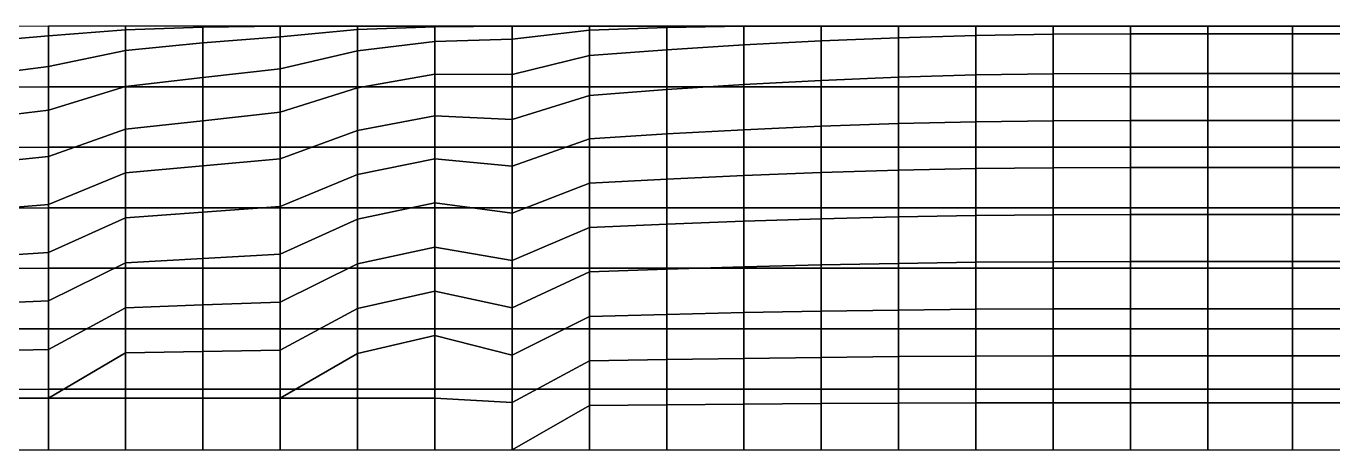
# Model space of a CAD drawing. Header units: millimetres. Extents: x -60 to 60, y 0 to 12.
# Drawn here: x -34.85 to 0.66, y 0 to 11.5 of the extents above; entities that cross this region are included whole.
import ezdxf

# ---------------------------------------------------------------- set-up
doc = ezdxf.new("R2010")
doc.units = ezdxf.units.MM
doc.layers.add('panels', color=7, linetype='Continuous')

msp = doc.modelspace()

# ---------------------------------------------------------------- linework, layer by layer
at = {"color": 2}
for points in [[(-36.345, 1.4, -4.049), (-36.345, 1.4, -5.7), (-34.245, 1.4, -5.7), (-34.245, 1.4, -4.396)], [(-36.345, 1.4, -5.7), (-36.345, 0, -5.7), (-34.245, 0, -5.7), (-34.245, 1.4, -5.7)], [(-34.245, 1.4, -5.7), (-34.245, 0, -5.7), (-32.145, 0, -5.7), (-32.145, 1.4, -5.7)], [(-34.245, 1.4, -4.396), (-34.245, 1.4, -5.7), (-32.145, 1.4, -5.7), (-32.145, 1.4, -4.709)], [(-32.145, 1.4, -5.7), (-32.145, 0, -5.7), (-30.045, 0, -5.7), (-30.045, 1.4, -5.7)], [(-32.145, 1.4, -5.7), (-30.045, 1.4, -5.7), (-30.045, 1.4, -4.989), (-32.145, 1.4, -4.709)], [(-30.045, 1.4, -5.7), (-30.045, 0, -5.7), (-27.945, 0, -5.7), (-27.945, 1.4, -5.7)], [(-30.045, 1.4, -5.7), (-27.945, 1.4, -5.7), (-27.945, 1.4, -5.222), (-30.045, 1.4, -4.989)], [(-27.945, 1.4, -5.7), (-27.945, 0, -5.7), (-25.845, 0, -5.7), (-25.845, 1.4, -5.7)], [(-27.945, 1.4, -5.222), (-27.945, 1.4, -5.7), (-26.895, 1.4, -5.7), (-26.895, 1.4, -5.315)], [(-26.895, 1.4, -5.315), (-26.895, 1.4, -5.7), (-25.845, 1.4, -5.7), (-25.845, 1.4, -5.408)], [(-25.845, 1.4, -5.7), (-25.845, 0, -5.7), (-23.745, 0, -5.7), (-23.745, 1.4, -5.7)], [(-25.845, 1.4, -5.408), (-25.845, 1.4, -5.7), (-24.795, 1.4, -5.7), (-24.795, 1.4, -5.478)], [(-24.795, 1.4, -5.478), (-24.795, 1.4, -5.7), (-23.745, 1.4, -5.7), (-23.745, 1.4, -5.548)], [(-23.745, 1.4, -5.548), (-23.745, 1.4, -5.7), (-23.745, 0.7, -5.7), (-23.745, 0.7, -5.624)], [(-23.745, 0.7, -5.624), (-23.745, 0.7, -5.7), (-23.745, 0, -5.7)]]:
    msp.add_3dface(points, dxfattribs=at)
at = {"layer": 'panels'}
for points in [[(-36.345, 11.058, -1.203), (-34.245, 11.235, -1.293), (-34.245, 11.5), (-36.345, 11.483)], [(-34.245, 11.235, -1.293), (-32.145, 11.402, -1.228), (-32.145, 11.5), (-34.245, 11.5)], [(-34.245, 10.403, -2.312), (-32.145, 10.842, -2.317), (-32.145, 11.402, -1.228), (-34.245, 11.235, -1.293)], [(-32.145, 11.402, -1.228), (-30.045, 11.475, -1.273), (-30.045, 11.5), (-32.145, 11.5)], [(-32.145, 10.842, -2.317), (-30.045, 11.044, -2.46), (-30.045, 11.475, -1.273), (-32.145, 11.402, -1.228)], [(-30.045, 11.475, -1.273), (-27.945, 11.5, -1.31), (-27.945, 11.5), (-30.045, 11.5)], [(-30.045, 11.044, -2.46), (-27.945, 11.207, -2.575), (-27.945, 11.5, -1.31), (-30.045, 11.475, -1.273)], [(-27.945, 11.5, -1.31), (-25.845, 11.5, -1.221), (-25.845, 11.5), (-27.945, 11.5)], [(-27.945, 11.207, -2.575), (-25.845, 11.407, -2.434), (-25.845, 11.5, -1.221), (-27.945, 11.5, -1.31)], [(-27.945, 10.344, -3.541), (-25.845, 10.832, -3.497), (-25.845, 11.407, -2.434), (-27.945, 11.207, -2.575)], [(-25.845, 11.5, -1.221), (-23.745, 11.5, -1.204), (-23.745, 11.5), (-25.845, 11.5)], [(-25.845, 11.407, -2.434), (-23.745, 11.485, -2.407), (-23.745, 11.5, -1.204), (-25.845, 11.5, -1.221)], [(-25.845, 10.832, -3.497), (-23.745, 11.088, -3.531), (-23.745, 11.485, -2.407), (-25.845, 11.407, -2.434)], [(-23.745, 11.5, -1.204), (-21.645, 11.5, -1.286), (-21.645, 11.5), (-23.745, 11.5)], [(-23.745, 11.485, -2.407), (-21.645, 11.499, -2.573), (-21.645, 11.5, -1.286), (-23.745, 11.5, -1.204)], [(-23.745, 11.088, -3.531), (-21.645, 11.143, -3.792), (-21.645, 11.499, -2.573), (-23.745, 11.485, -2.407)], [(-21.645, 11.5, -1.286), (-19.545, 11.5, -1.208), (-19.545, 11.5), (-21.645, 11.5)], [(-21.645, 11.499, -2.573), (-19.545, 11.5, -2.415), (-19.545, 11.5, -1.208), (-21.645, 11.5, -1.286)], [(-21.645, 11.143, -3.792), (-19.545, 11.387, -3.61), (-19.545, 11.5, -2.415), (-21.645, 11.499, -2.573)], [(-21.645, 10.187, -4.627), (-19.545, 10.704, -4.585), (-19.545, 11.387, -3.61), (-21.645, 11.143, -3.792)], [(-19.545, 11.5, -1.208), (-17.445, 11.5, -1.226), (-17.445, 11.5), (-19.545, 11.5)], [(-19.545, 11.5, -2.415), (-17.445, 11.5, -2.451), (-17.445, 11.5, -1.226), (-19.545, 11.5, -1.208)], [(-19.545, 11.387, -3.61), (-17.445, 11.465, -3.674), (-17.445, 11.5, -2.451), (-19.545, 11.5, -2.415)], [(-19.545, 10.704, -4.585), (-17.445, 10.858, -4.716), (-17.445, 11.465, -3.674), (-19.545, 11.387, -3.61)], [(-17.445, 11.5, -1.226), (-15.345, 11.5, -1.242), (-15.345, 11.5), (-17.445, 11.5)], [(-17.445, 11.5, -2.451), (-15.345, 11.5, -2.483), (-15.345, 11.5, -1.242), (-17.445, 11.5, -1.226)], [(-17.445, 11.465, -3.674), (-15.345, 11.498, -3.725), (-15.345, 11.5, -2.483), (-17.445, 11.5, -2.451)], [(-17.445, 10.858, -4.716), (-15.345, 10.99, -4.827), (-15.345, 11.498, -3.725), (-17.445, 11.465, -3.674)], [(-15.345, 11.5, -1.242), (-13.245, 11.5, -1.255), (-13.245, 11.5), (-15.345, 11.5)], [(-15.345, 11.5, -2.483), (-13.245, 11.5, -2.509), (-13.245, 11.5, -1.255), (-15.345, 11.5, -1.242)], [(-15.345, 11.498, -3.725), (-13.245, 11.5, -3.764), (-13.245, 11.5, -2.509), (-15.345, 11.5, -2.483)], [(-15.345, 10.99, -4.827), (-13.245, 11.101, -4.915), (-13.245, 11.5, -3.764), (-15.345, 11.498, -3.725)], [(-13.245, 11.5, -1.255), (-11.145, 11.5, -1.265), (-11.145, 11.5), (-13.245, 11.5)], [(-13.245, 11.5, -2.509), (-11.145, 11.5, -2.53), (-11.145, 11.5, -1.265), (-13.245, 11.5, -1.255)], [(-13.245, 11.5, -3.764), (-11.145, 11.5, -3.795), (-11.145, 11.5, -2.53), (-13.245, 11.5, -2.509)], [(-13.245, 11.101, -4.915), (-11.145, 11.181, -4.979), (-11.145, 11.5, -3.795), (-13.245, 11.5, -3.764)], [(-11.145, 11.5, -1.265), (-9.045, 11.5, -1.272), (-9.045, 11.5), (-11.145, 11.5)], [(-11.145, 11.5, -2.53), (-9.045, 11.5, -2.545), (-9.045, 11.5, -1.272), (-11.145, 11.5, -1.265)], [(-11.145, 11.5, -3.795), (-9.045, 11.5, -3.817), (-9.045, 11.5, -2.545), (-11.145, 11.5, -2.53)], [(-11.145, 11.181, -4.979), (-9.045, 11.243, -5.026), (-9.045, 11.5, -3.817), (-11.145, 11.5, -3.795)], [(-9.045, 11.5, -1.272), (-6.945, 11.5, -1.276), (-6.945, 11.5), (-9.045, 11.5)], [(-9.045, 11.5, -2.545), (-6.945, 11.5, -2.553), (-6.945, 11.5, -1.276), (-9.045, 11.5, -1.272)], [(-9.045, 11.5, -3.817), (-6.945, 11.5, -3.829), (-6.945, 11.5, -2.553), (-9.045, 11.5, -2.545)], [(-9.045, 11.243, -5.026), (-6.945, 11.282, -5.055), (-6.945, 11.5, -3.829), (-9.045, 11.5, -3.817)], [(-6.945, 11.5, -1.276), (-4.845, 11.5, -1.277), (-4.845, 11.5), (-6.945, 11.5)], [(-6.945, 11.5, -2.553), (-4.845, 11.5, -2.554), (-4.845, 11.5, -1.277), (-6.945, 11.5, -1.276)], [(-6.945, 11.5, -3.829), (-4.845, 11.5, -3.831), (-4.845, 11.5, -2.554), (-6.945, 11.5, -2.553)], [(-6.945, 11.282, -5.055), (-4.845, 11.289, -5.059), (-4.845, 11.5, -3.831), (-6.945, 11.5, -3.829)], [(-4.845, 11.5, -1.277), (-2.745, 11.5, -1.277), (-2.745, 11.5), (-4.845, 11.5)], [(-4.845, 11.5, -2.554), (-2.745, 11.5, -2.554), (-2.745, 11.5, -1.277), (-4.845, 11.5, -1.277)], [(-4.845, 11.5, -3.831), (-2.745, 11.5, -3.831), (-2.745, 11.5, -2.554), (-4.845, 11.5, -2.554)], [(-4.845, 11.289, -5.059), (-2.745, 11.289, -5.059), (-2.745, 11.5, -3.831), (-4.845, 11.5, -3.831)], [(-2.745, 11.5, -1.277), (-0.445, 11.5, -1.277), (-0.445, 11.5), (-2.745, 11.5)], [(-2.745, 11.5, -2.554), (-0.445, 11.5, -2.554), (-0.445, 11.5, -1.277), (-2.745, 11.5, -1.277)], [(-2.745, 11.5, -3.831), (-0.445, 11.5, -3.831), (-0.445, 11.5, -2.554), (-2.745, 11.5, -2.554)], [(-2.745, 11.289, -5.059), (-0.445, 11.289, -5.059), (-0.445, 11.5, -3.831), (-2.745, 11.5, -3.831)], [(-0.445, 11.5, -1.277), (1.755, 11.5, -1.277), (1.755, 11.5), (-0.445, 11.5)], [(-0.445, 11.5, -2.554), (1.755, 11.5, -2.554), (1.755, 11.5, -1.277), (-0.445, 11.5, -1.277)], [(-0.445, 11.5, -3.831), (1.755, 11.5, -3.831), (1.755, 11.5, -2.554), (-0.445, 11.5, -2.554)], [(-0.445, 11.289, -5.059), (1.755, 11.289, -5.059), (1.755, 11.5, -3.831), (-0.445, 11.5, -3.831)], [(-36.345, 10.136, -2.084), (-34.245, 10.403, -2.312), (-34.245, 11.235, -1.293), (-36.345, 11.058, -1.203)], [(-32.145, 9.859, -3.053), (-30.045, 10.109, -3.309), (-30.045, 11.044, -2.46), (-32.145, 10.842, -2.317)], [(-30.045, 10.109, -3.309), (-27.945, 10.344, -3.541), (-27.945, 11.207, -2.575), (-30.045, 11.044, -2.46)], [(-25.845, 9.825, -4.173), (-23.745, 10.195, -4.32), (-23.745, 11.088, -3.531), (-25.845, 10.832, -3.497)], [(-23.745, 10.195, -4.32), (-21.645, 10.187, -4.627), (-21.645, 11.143, -3.792), (-23.745, 11.088, -3.531)], [(-15.345, 9.915, -5.411), (-13.245, 10.026, -5.521), (-13.245, 11.101, -4.915), (-15.345, 10.99, -4.827)], [(-13.245, 10.026, -5.521), (-11.145, 10.115, -5.61), (-11.145, 11.181, -4.979), (-13.245, 11.101, -4.915)], [(-11.145, 10.115, -5.61), (-9.045, 10.178, -5.661), (-9.045, 11.243, -5.026), (-11.145, 11.181, -4.979)], [(-9.045, 10.178, -5.661), (-6.945, 10.21, -5.687), (-6.945, 11.282, -5.055), (-9.045, 11.243, -5.026)], [(-6.945, 10.21, -5.687), (-4.845, 10.216, -5.688), (-4.845, 11.289, -5.059), (-6.945, 11.282, -5.055)], [(-4.845, 10.216, -5.688), (-2.745, 10.216, -5.688), (-2.745, 11.289, -5.059), (-4.845, 11.289, -5.059)], [(-2.745, 10.216, -5.688), (-0.445, 10.216, -5.688), (-0.445, 11.289, -5.059), (-2.745, 11.289, -5.059)], [(-0.445, 10.216, -5.688), (1.755, 10.216, -5.688), (1.755, 11.289, -5.059), (-0.445, 11.289, -5.059)], [(-34.245, 9.223, -2.912), (-32.145, 9.859, -3.053), (-32.145, 10.842, -2.317), (-34.245, 10.403, -2.312)], [(-27.945, 9.161, -4.094), (-25.845, 9.825, -4.173), (-25.845, 10.832, -3.497), (-27.945, 10.344, -3.541)], [(-21.645, 8.97, -5.035), (-19.545, 9.621, -5.101), (-19.545, 10.704, -4.585), (-21.645, 10.187, -4.627)], [(-19.545, 9.621, -5.101), (-17.445, 9.778, -5.268), (-17.445, 10.858, -4.716), (-19.545, 10.704, -4.585)], [(-17.445, 9.778, -5.268), (-15.345, 9.915, -5.411), (-15.345, 10.99, -4.827), (-17.445, 10.858, -4.716)], [(-36.345, 8.969, -2.62), (-34.245, 9.223, -2.912), (-34.245, 10.403, -2.312), (-36.345, 10.136, -2.084)], [(-30.045, 8.93, -3.78), (-27.945, 9.161, -4.094), (-27.945, 10.344, -3.541), (-30.045, 10.109, -3.309)], [(-32.145, 8.702, -3.484), (-30.045, 8.93, -3.78), (-30.045, 10.109, -3.309), (-32.145, 9.859, -3.053)], [(-25.845, 8.669, -4.564), (-23.745, 9.066, -4.724), (-23.745, 10.195, -4.32), (-25.845, 9.825, -4.173)], [(-23.745, 9.066, -4.724), (-21.645, 8.97, -5.035), (-21.645, 10.187, -4.627), (-23.745, 10.195, -4.32)], [(-15.345, 8.689, -5.596), (-13.245, 8.781, -5.659), (-13.245, 10.026, -5.521), (-15.345, 9.915, -5.411)], [(-13.245, 8.781, -5.659), (-11.145, 8.854, -5.697), (-11.145, 10.115, -5.61), (-13.245, 10.026, -5.521)], [(-11.145, 8.854, -5.697), (-9.045, 8.907, -5.7), (-9.045, 10.178, -5.661), (-11.145, 10.115, -5.61)], [(-9.045, 8.907, -5.7), (-6.945, 8.934, -5.7), (-6.945, 10.21, -5.687), (-9.045, 10.178, -5.661)], [(-6.945, 8.934, -5.7), (-4.845, 8.939, -5.7), (-4.845, 10.216, -5.688), (-6.945, 10.21, -5.687)], [(-4.845, 8.939, -5.7), (-2.745, 8.939, -5.7), (-2.745, 10.216, -5.688), (-4.845, 10.216, -5.688)], [(-2.745, 8.939, -5.7), (-0.445, 8.939, -5.7), (-0.445, 10.216, -5.688), (-2.745, 10.216, -5.688)], [(-0.445, 8.939, -5.7), (1.755, 8.939, -5.7), (1.755, 10.216, -5.688), (-0.445, 10.216, -5.688)], [(-34.245, 7.965, -3.346), (-32.145, 8.702, -3.484), (-32.145, 9.859, -3.053), (-34.245, 9.223, -2.912)], [(-27.945, 7.898, -4.44), (-25.845, 8.669, -4.564), (-25.845, 9.825, -4.173), (-27.945, 9.161, -4.094)], [(-21.645, 7.703, -5.258), (-19.545, 8.44, -5.347), (-19.545, 9.621, -5.101), (-21.645, 8.97, -5.035)], [(-19.545, 8.44, -5.347), (-17.445, 8.573, -5.485), (-17.445, 9.778, -5.268), (-19.545, 9.621, -5.101)], [(-17.445, 8.573, -5.485), (-15.345, 8.689, -5.596), (-15.345, 9.915, -5.411), (-17.445, 9.778, -5.268)], [(-36.345, 7.743, -3.007), (-34.245, 7.965, -3.346), (-34.245, 9.223, -2.912), (-36.345, 8.969, -2.62)], [(-32.145, 7.518, -3.838), (-30.045, 7.711, -4.148), (-30.045, 8.93, -3.78), (-32.145, 8.702, -3.484)], [(-30.045, 7.711, -4.148), (-27.945, 7.898, -4.44), (-27.945, 9.161, -4.094), (-30.045, 8.93, -3.78)], [(-25.845, 7.475, -4.818), (-23.745, 7.896, -5.007), (-23.745, 9.066, -4.724), (-25.845, 8.669, -4.564)], [(-23.745, 7.896, -5.007), (-21.645, 7.703, -5.258), (-21.645, 8.97, -5.035), (-23.745, 9.066, -4.724)], [(-11.145, 7.59, -5.7), (-9.045, 7.635, -5.7), (-9.045, 8.907, -5.7), (-11.145, 8.854, -5.697)], [(-9.045, 7.635, -5.7), (-6.945, 7.658, -5.7), (-6.945, 8.934, -5.7), (-9.045, 8.907, -5.7)], [(-6.945, 7.658, -5.7), (-4.845, 7.662, -5.7), (-4.845, 8.939, -5.7), (-6.945, 8.934, -5.7)], [(-4.845, 7.662, -5.7), (-2.745, 7.662, -5.7), (-2.745, 8.939, -5.7), (-4.845, 8.939, -5.7)], [(-2.745, 7.662, -5.7), (-0.445, 7.662, -5.7), (-0.445, 8.939, -5.7), (-2.745, 8.939, -5.7)], [(-0.445, 7.662, -5.7), (1.755, 7.662, -5.7), (1.755, 8.939, -5.7), (-0.445, 8.939, -5.7)], [(-34.245, 6.663, -3.617), (-32.145, 7.518, -3.838), (-32.145, 8.702, -3.484), (-34.245, 7.965, -3.346)], [(-27.945, 6.607, -4.652), (-25.845, 7.475, -4.818), (-25.845, 8.669, -4.564), (-27.945, 7.898, -4.44)], [(-19.545, 7.24, -5.478), (-17.445, 7.35, -5.564), (-17.445, 8.573, -5.485), (-19.545, 8.44, -5.347)], [(-17.445, 7.35, -5.564), (-15.345, 7.449, -5.664), (-15.345, 8.689, -5.596), (-17.445, 8.573, -5.485)], [(-15.345, 7.449, -5.664), (-13.245, 7.527, -5.697), (-13.245, 8.781, -5.659), (-15.345, 8.689, -5.596)], [(-13.245, 7.527, -5.697), (-11.145, 7.59, -5.7), (-11.145, 8.854, -5.697), (-13.245, 8.781, -5.659)], [(-21.645, 6.422, -5.371), (-19.545, 7.24, -5.478), (-19.545, 8.44, -5.347), (-21.645, 7.703, -5.258)], [(-36.345, 6.489, -3.297), (-34.245, 6.663, -3.617), (-34.245, 7.965, -3.346), (-36.345, 7.743, -3.007)], [(-30.045, 6.455, -4.362), (-27.945, 6.607, -4.652), (-27.945, 7.898, -4.44), (-30.045, 7.711, -4.148)], [(-25.845, 6.263, -4.968), (-23.745, 6.703, -5.16), (-23.745, 7.896, -5.007), (-25.845, 7.475, -4.818)], [(-23.745, 6.703, -5.16), (-21.645, 6.422, -5.371), (-21.645, 7.703, -5.258), (-23.745, 7.896, -5.007)], [(-34.245, 5.352, -3.84), (-32.145, 6.3, -4.047), (-32.145, 7.518, -3.838), (-34.245, 6.663, -3.617)], [(-32.145, 6.3, -4.047), (-30.045, 6.455, -4.362), (-30.045, 7.711, -4.148), (-32.145, 7.518, -3.838)], [(-27.945, 5.308, -4.824), (-25.845, 6.263, -4.968), (-25.845, 7.475, -4.818), (-27.945, 6.607, -4.652)], [(-15.345, 6.208, -5.691), (-13.245, 6.273, -5.7), (-13.245, 7.527, -5.697), (-15.345, 7.449, -5.664)], [(-13.245, 6.273, -5.7), (-11.145, 6.325, -5.7), (-11.145, 7.59, -5.7), (-13.245, 7.527, -5.697)], [(-11.145, 6.325, -5.7), (-9.045, 6.362, -5.7), (-9.045, 7.635, -5.7), (-11.145, 7.59, -5.7)], [(-9.045, 6.362, -5.7), (-6.945, 6.382, -5.7), (-6.945, 7.658, -5.7), (-9.045, 7.635, -5.7)], [(-6.945, 6.382, -5.7), (-4.845, 6.385, -5.7), (-4.845, 7.662, -5.7), (-6.945, 7.658, -5.7)], [(-4.845, 6.385, -5.7), (-2.745, 6.385, -5.7), (-2.745, 7.662, -5.7), (-4.845, 7.662, -5.7)], [(-2.745, 6.385, -5.7), (-0.445, 6.385, -5.7), (-0.445, 7.662, -5.7), (-2.745, 7.662, -5.7)], [(-0.445, 6.385, -5.7), (1.755, 6.385, -5.7), (1.755, 7.662, -5.7), (-0.445, 7.662, -5.7)], [(-21.645, 5.14, -5.474), (-19.545, 6.036, -5.567), (-19.545, 7.24, -5.478), (-21.645, 6.422, -5.371)], [(-19.545, 6.036, -5.567), (-17.445, 6.127, -5.644), (-17.445, 7.35, -5.564), (-19.545, 7.24, -5.478)], [(-17.445, 6.127, -5.644), (-15.345, 6.208, -5.691), (-15.345, 7.449, -5.664), (-17.445, 7.35, -5.564)], [(-36.345, 5.223, -3.521), (-34.245, 5.352, -3.84), (-34.245, 6.663, -3.617), (-36.345, 6.489, -3.297)], [(-32.145, 5.079, -4.243), (-30.045, 5.195, -4.548), (-30.045, 6.455, -4.362), (-32.145, 6.3, -4.047)], [(-30.045, 5.195, -4.548), (-27.945, 5.308, -4.824), (-27.945, 6.607, -4.652), (-30.045, 6.455, -4.362)], [(-25.845, 5.05, -5.107), (-23.745, 5.504, -5.27), (-23.745, 6.703, -5.16), (-25.845, 6.263, -4.968)], [(-23.745, 5.504, -5.27), (-21.645, 5.14, -5.474), (-21.645, 6.422, -5.371), (-23.745, 6.703, -5.16)], [(-34.245, 4.04, -4.063), (-32.145, 5.079, -4.243), (-32.145, 6.3, -4.047), (-34.245, 5.352, -3.84)], [(-27.945, 4.009, -4.995), (-25.845, 5.05, -5.107), (-25.845, 6.263, -4.968), (-27.945, 5.308, -4.824)], [(-19.545, 4.829, -5.624), (-17.445, 4.902, -5.68), (-17.445, 6.127, -5.644), (-19.545, 6.036, -5.567)], [(-17.445, 4.902, -5.68), (-15.345, 4.966, -5.7), (-15.345, 6.208, -5.691), (-17.445, 6.127, -5.644)], [(-15.345, 4.966, -5.7), (-13.245, 5.018, -5.7), (-13.245, 6.273, -5.7), (-15.345, 6.208, -5.691)], [(-13.245, 5.018, -5.7), (-11.145, 5.06, -5.7), (-11.145, 6.325, -5.7), (-13.245, 6.273, -5.7)], [(-11.145, 5.06, -5.7), (-9.045, 5.09, -5.7), (-9.045, 6.362, -5.7), (-11.145, 6.325, -5.7)], [(-9.045, 5.09, -5.7), (-6.945, 5.105, -5.7), (-6.945, 6.382, -5.7), (-9.045, 6.362, -5.7)], [(-6.945, 5.105, -5.7), (-4.845, 5.108, -5.7), (-4.845, 6.385, -5.7), (-6.945, 6.382, -5.7)], [(-4.845, 5.108, -5.7), (-2.745, 5.108, -5.7), (-2.745, 6.385, -5.7), (-4.845, 6.385, -5.7)], [(-2.745, 5.108, -5.7), (-0.445, 5.108, -5.7), (-0.445, 6.385, -5.7), (-2.745, 6.385, -5.7)], [(-0.445, 5.108, -5.7), (1.755, 5.108, -5.7), (1.755, 6.385, -5.7), (-0.445, 6.385, -5.7)], [(-21.645, 3.857, -5.563), (-19.545, 4.829, -5.624), (-19.545, 6.036, -5.567), (-21.645, 5.14, -5.474)], [(-36.345, 3.95, -3.71), (-34.245, 4.04, -4.063), (-34.245, 5.352, -3.84), (-36.345, 5.223, -3.521)], [(-25.845, 3.837, -5.245), (-23.745, 4.306, -5.379), (-23.745, 5.504, -5.27), (-25.845, 5.05, -5.107)], [(-23.745, 4.306, -5.379), (-21.645, 3.857, -5.563), (-21.645, 5.14, -5.474), (-23.745, 5.504, -5.27)], [(-34.245, 2.722, -4.245), (-32.145, 3.858, -4.439), (-32.145, 5.079, -4.243), (-34.245, 4.04, -4.063)], [(-32.145, 3.858, -4.439), (-30.045, 3.935, -4.734), (-30.045, 5.195, -4.548), (-32.145, 5.079, -4.243)], [(-30.045, 3.935, -4.734), (-27.945, 4.009, -4.995), (-27.945, 5.308, -4.824), (-30.045, 5.195, -4.548)], [(-27.945, 2.707, -5.128), (-25.845, 3.837, -5.245), (-25.845, 5.05, -5.107), (-27.945, 4.009, -4.995)], [(-15.345, 3.725, -5.7), (-13.245, 3.764, -5.7), (-13.245, 5.018, -5.7), (-15.345, 4.966, -5.7)], [(-13.245, 3.764, -5.7), (-11.145, 3.795, -5.7), (-11.145, 5.06, -5.7), (-13.245, 5.018, -5.7)], [(-11.145, 3.795, -5.7), (-9.045, 3.817, -5.7), (-9.045, 5.09, -5.7), (-11.145, 5.06, -5.7)], [(-9.045, 3.817, -5.7), (-6.945, 3.829, -5.7), (-6.945, 5.105, -5.7), (-9.045, 5.09, -5.7)], [(-6.945, 3.829, -5.7), (-4.845, 3.831, -5.7), (-4.845, 5.108, -5.7), (-6.945, 5.105, -5.7)], [(-4.845, 3.831, -5.7), (-2.745, 3.831, -5.7), (-2.745, 5.108, -5.7), (-4.845, 5.108, -5.7)], [(-2.745, 3.831, -5.7), (-0.445, 3.831, -5.7), (-0.445, 5.108, -5.7), (-2.745, 5.108, -5.7)], [(-0.445, 3.831, -5.7), (1.755, 3.831, -5.7), (1.755, 5.108, -5.7), (-0.445, 5.108, -5.7)], [(-21.645, 2.571, -5.612), (-19.545, 3.622, -5.658), (-19.545, 4.829, -5.624), (-21.645, 3.857, -5.563)], [(-19.545, 3.622, -5.658), (-17.445, 3.677, -5.694), (-17.445, 4.902, -5.68), (-19.545, 4.829, -5.624)], [(-17.445, 3.677, -5.694), (-15.345, 3.725, -5.7), (-15.345, 4.966, -5.7), (-17.445, 4.902, -5.68)], [(-25.845, 2.619, -5.342), (-23.745, 3.106, -5.473), (-23.745, 4.306, -5.379), (-25.845, 3.837, -5.245)], [(-23.745, 3.106, -5.473), (-21.645, 2.571, -5.612), (-21.645, 3.857, -5.563), (-23.745, 4.306, -5.379)], [(-36.345, 2.677, -3.893), (-34.245, 2.722, -4.245), (-34.245, 4.04, -4.063), (-36.345, 3.95, -3.71)], [(-32.145, 2.63, -4.587), (-30.045, 2.669, -4.877), (-30.045, 3.935, -4.734), (-32.145, 3.858, -4.439)], [(-30.045, 2.669, -4.877), (-27.945, 2.707, -5.128), (-27.945, 4.009, -4.995), (-30.045, 3.935, -4.734)], [(-34.245, 1.4, -4.396), (-32.145, 2.63, -4.587), (-32.145, 3.858, -4.439), (-34.245, 2.722, -4.245)], [(-27.945, 1.4, -5.222), (-25.845, 2.619, -5.342), (-25.845, 3.837, -5.245), (-27.945, 2.707, -5.128)], [(-21.645, 1.286, -5.656), (-19.545, 2.415, -5.678), (-19.545, 3.622, -5.658), (-21.645, 2.571, -5.612)], [(-19.545, 2.415, -5.678), (-17.445, 2.451, -5.7), (-17.445, 3.677, -5.694), (-19.545, 3.622, -5.658)], [(-17.445, 2.451, -5.7), (-15.345, 2.483, -5.7), (-15.345, 3.725, -5.7), (-17.445, 3.677, -5.694)], [(-15.345, 2.483, -5.7), (-13.245, 2.509, -5.7), (-13.245, 3.764, -5.7), (-15.345, 3.725, -5.7)], [(-13.245, 2.509, -5.7), (-11.145, 2.53, -5.7), (-11.145, 3.795, -5.7), (-13.245, 3.764, -5.7)], [(-11.145, 2.53, -5.7), (-9.045, 2.545, -5.7), (-9.045, 3.817, -5.7), (-11.145, 3.795, -5.7)], [(-9.045, 2.545, -5.7), (-6.945, 2.553, -5.7), (-6.945, 3.829, -5.7), (-9.045, 3.817, -5.7)], [(-6.945, 2.553, -5.7), (-4.845, 2.554, -5.7), (-4.845, 3.831, -5.7), (-6.945, 3.829, -5.7)], [(-4.845, 2.554, -5.7), (-2.745, 2.554, -5.7), (-2.745, 3.831, -5.7), (-4.845, 3.831, -5.7)], [(-2.745, 2.554, -5.7), (-0.445, 2.554, -5.7), (-0.445, 3.831, -5.7), (-2.745, 3.831, -5.7)], [(-0.445, 2.554, -5.7), (1.755, 2.554, -5.7), (1.755, 3.831, -5.7), (-0.445, 3.831, -5.7)], [(-25.845, 1.4, -5.408), (-23.745, 1.4, -5.548), (-23.745, 3.106, -5.473), (-25.845, 2.619, -5.342)], [(-23.745, 1.4, -5.548), (-21.645, 1.286, -5.656), (-21.645, 2.571, -5.612), (-23.745, 3.106, -5.473)], [(-36.345, 1.4, -4.049), (-34.245, 1.4, -4.396), (-34.245, 2.722, -4.245), (-36.345, 2.677, -3.893)], [(-32.145, 1.4, -4.709), (-32.145, 1.4, -4.709), (-32.145, 2.63, -4.587), (-34.245, 1.4, -4.396)], [(-32.145, 1.4, -4.709), (-30.045, 1.4, -4.989), (-30.045, 2.669, -4.877), (-32.145, 2.63, -4.587)], [(-30.045, 1.4, -4.989), (-27.945, 1.4, -5.222), (-27.945, 2.707, -5.128), (-30.045, 2.669, -4.877)], [(-25.845, 1.4, -5.408), (-25.845, 1.4, -5.408), (-25.845, 2.619, -5.342), (-27.945, 1.4, -5.222)], [(-15.345, 1.242, -5.7), (-13.245, 1.255, -5.7), (-13.245, 2.509, -5.7), (-15.345, 2.483, -5.7)], [(-13.245, 1.255, -5.7), (-11.145, 1.265, -5.7), (-11.145, 2.53, -5.7), (-13.245, 2.509, -5.7)], [(-11.145, 1.265, -5.7), (-9.045, 1.272, -5.7), (-9.045, 2.545, -5.7), (-11.145, 2.53, -5.7)], [(-9.045, 1.272, -5.7), (-6.945, 1.276, -5.7), (-6.945, 2.553, -5.7), (-9.045, 2.545, -5.7)], [(-6.945, 1.276, -5.7), (-4.845, 1.277, -5.7), (-4.845, 2.554, -5.7), (-6.945, 2.553, -5.7)], [(-4.845, 1.277, -5.7), (-2.745, 1.277, -5.7), (-2.745, 2.554, -5.7), (-4.845, 2.554, -5.7)], [(-2.745, 1.277, -5.7), (-0.445, 1.277, -5.7), (-0.445, 2.554, -5.7), (-2.745, 2.554, -5.7)], [(-0.445, 1.277, -5.7), (1.755, 1.277, -5.7), (1.755, 2.554, -5.7), (-0.445, 2.554, -5.7)], [(-21.645, 0, -5.7), (-19.545, 1.207, -5.689), (-19.545, 2.415, -5.678), (-21.645, 1.286, -5.656)], [(-19.545, 1.207, -5.689), (-17.445, 1.226, -5.7), (-17.445, 2.451, -5.7), (-19.545, 2.415, -5.678)], [(-17.445, 1.226, -5.7), (-15.345, 1.242, -5.7), (-15.345, 2.483, -5.7), (-17.445, 2.451, -5.7)], [(-23.745, 0, -5.7), (-21.645, 0, -5.7), (-21.645, 1.286, -5.656), (-23.745, 1.4, -5.548)], [(-19.545, 0, -5.7), (-19.545, 0, -5.7), (-19.545, 1.207, -5.689), (-21.645, 0, -5.7)], [(-19.545, 0, -5.7), (-17.445, 0, -5.7), (-17.445, 1.226, -5.7), (-19.545, 1.207, -5.689)], [(-17.445, 0, -5.7), (-15.345, 0, -5.7), (-15.345, 1.242, -5.7), (-17.445, 1.226, -5.7)], [(-15.345, 0, -5.7), (-13.245, 0, -5.7), (-13.245, 1.255, -5.7), (-15.345, 1.242, -5.7)], [(-13.245, 0, -5.7), (-11.145, 0, -5.7), (-11.145, 1.265, -5.7), (-13.245, 1.255, -5.7)], [(-11.145, 0, -5.7), (-9.045, 0, -5.7), (-9.045, 1.272, -5.7), (-11.145, 1.265, -5.7)], [(-9.045, 0, -5.7), (-6.945, 0, -5.7), (-6.945, 1.276, -5.7), (-9.045, 1.272, -5.7)], [(-6.945, 0, -5.7), (-4.845, 0, -5.7), (-4.845, 1.277, -5.7), (-6.945, 1.276, -5.7)], [(-4.845, 0, -5.7), (-2.745, 0, -5.7), (-2.745, 1.277, -5.7), (-4.845, 1.277, -5.7)], [(-2.745, 0, -5.7), (-0.445, 0, -5.7), (-0.445, 1.277, -5.7), (-2.745, 1.277, -5.7)], [(-0.445, 0, -5.7), (1.755, 0, -5.7), (1.755, 1.277, -5.7), (-0.445, 1.277, -5.7)]]:
    msp.add_3dface(points, dxfattribs=at)
at = {"layer": 'panels', "color": 4}
for points in [[(-36.345, 9.842), (-34.245, 9.857), (-34.245, 11.5), (-36.345, 11.483)], [(-34.245, 9.857), (-32.145, 9.857), (-32.145, 11.5), (-34.245, 11.5)], [(-32.145, 9.857), (-30.045, 9.857), (-30.045, 11.5), (-32.145, 11.5)], [(-30.045, 9.857), (-27.945, 9.857), (-27.945, 11.5), (-30.045, 11.5)], [(-27.945, 9.857), (-25.845, 9.857), (-25.845, 11.5), (-27.945, 11.5)], [(-25.845, 9.857), (-23.745, 9.857), (-23.745, 11.5), (-25.845, 11.5)], [(-23.745, 9.857), (-21.645, 9.857), (-21.645, 11.5), (-23.745, 11.5)], [(-21.645, 9.857), (-19.545, 9.857), (-19.545, 11.5), (-21.645, 11.5)], [(-19.545, 9.857), (-17.445, 9.857), (-17.445, 11.5), (-19.545, 11.5)], [(-17.445, 9.857), (-15.345, 9.857), (-15.345, 11.5), (-17.445, 11.5)], [(-15.345, 9.857), (-13.245, 9.857), (-13.245, 11.5), (-15.345, 11.5)], [(-13.245, 9.857), (-11.145, 9.857), (-11.145, 11.5), (-13.245, 11.5)], [(-11.145, 9.857), (-9.045, 9.857), (-9.045, 11.5), (-11.145, 11.5)], [(-9.045, 9.857), (-6.945, 9.857), (-6.945, 11.5), (-9.045, 11.5)], [(-6.945, 9.857), (-4.845, 9.857), (-4.845, 11.5), (-6.945, 11.5)], [(-4.845, 9.857), (-2.745, 9.857), (-2.745, 11.5), (-4.845, 11.5)], [(-2.745, 9.857), (-0.445, 9.857), (-0.445, 11.5), (-2.745, 11.5)], [(-0.445, 9.857), (1.755, 9.857), (1.755, 11.5), (-0.445, 11.5)], [(-36.345, 8.202), (-34.245, 8.214), (-34.245, 9.857), (-36.345, 9.842)], [(-34.245, 8.214), (-32.145, 8.214), (-32.145, 9.857), (-34.245, 9.857)], [(-32.145, 8.214), (-30.045, 8.214), (-30.045, 9.857), (-32.145, 9.857)], [(-30.045, 8.214), (-27.945, 8.214), (-27.945, 9.857), (-30.045, 9.857)], [(-27.945, 8.214), (-25.845, 8.214), (-25.845, 9.857), (-27.945, 9.857)], [(-25.845, 8.214), (-23.745, 8.214), (-23.745, 9.857), (-25.845, 9.857)], [(-23.745, 8.214), (-21.645, 8.214), (-21.645, 9.857), (-23.745, 9.857)], [(-21.645, 8.214), (-19.545, 8.214), (-19.545, 9.857), (-21.645, 9.857)], [(-19.545, 8.214), (-17.445, 8.214), (-17.445, 9.857), (-19.545, 9.857)], [(-17.445, 8.214), (-15.345, 8.214), (-15.345, 9.857), (-17.445, 9.857)], [(-15.345, 8.214), (-13.245, 8.214), (-13.245, 9.857), (-15.345, 9.857)], [(-13.245, 8.214), (-11.145, 8.214), (-11.145, 9.857), (-13.245, 9.857)], [(-11.145, 8.214), (-9.045, 8.214), (-9.045, 9.857), (-11.145, 9.857)], [(-9.045, 8.214), (-6.945, 8.214), (-6.945, 9.857), (-9.045, 9.857)], [(-6.945, 8.214), (-4.845, 8.214), (-4.845, 9.857), (-6.945, 9.857)], [(-4.845, 8.214), (-2.745, 8.214), (-2.745, 9.857), (-4.845, 9.857)], [(-2.745, 8.214), (-0.445, 8.214), (-0.445, 9.857), (-2.745, 9.857)], [(-0.445, 8.214), (1.755, 8.214), (1.755, 9.857), (-0.445, 9.857)], [(-36.345, 6.562), (-34.245, 6.571), (-34.245, 8.214), (-36.345, 8.202)], [(-34.245, 6.571), (-32.145, 6.571), (-32.145, 8.214), (-34.245, 8.214)], [(-32.145, 6.571), (-30.045, 6.571), (-30.045, 8.214), (-32.145, 8.214)], [(-30.045, 6.571), (-27.945, 6.571), (-27.945, 8.214), (-30.045, 8.214)], [(-27.945, 6.571), (-25.845, 6.571), (-25.845, 8.214), (-27.945, 8.214)], [(-25.845, 6.571), (-23.745, 6.571), (-23.745, 8.214), (-25.845, 8.214)], [(-23.745, 6.571), (-21.645, 6.571), (-21.645, 8.214), (-23.745, 8.214)], [(-21.645, 6.571), (-19.545, 6.571), (-19.545, 8.214), (-21.645, 8.214)], [(-19.545, 6.571), (-17.445, 6.571), (-17.445, 8.214), (-19.545, 8.214)], [(-17.445, 6.571), (-15.345, 6.571), (-15.345, 8.214), (-17.445, 8.214)], [(-15.345, 6.571), (-13.245, 6.571), (-13.245, 8.214), (-15.345, 8.214)], [(-13.245, 6.571), (-11.145, 6.571), (-11.145, 8.214), (-13.245, 8.214)], [(-11.145, 6.571), (-9.045, 6.571), (-9.045, 8.214), (-11.145, 8.214)], [(-9.045, 6.571), (-6.945, 6.571), (-6.945, 8.214), (-9.045, 8.214)], [(-6.945, 6.571), (-4.845, 6.571), (-4.845, 8.214), (-6.945, 8.214)], [(-4.845, 6.571), (-2.745, 6.571), (-2.745, 8.214), (-4.845, 8.214)], [(-2.745, 6.571), (-0.445, 6.571), (-0.445, 8.214), (-2.745, 8.214)], [(-0.445, 6.571), (1.755, 6.571), (1.755, 8.214), (-0.445, 8.214)], [(-36.345, 4.921), (-34.245, 4.929), (-34.245, 6.571), (-36.345, 6.562)], [(-34.245, 4.929), (-32.145, 4.929), (-32.145, 6.571), (-34.245, 6.571)], [(-32.145, 4.929), (-30.045, 4.929), (-30.045, 6.571), (-32.145, 6.571)], [(-30.045, 4.929), (-27.945, 4.929), (-27.945, 6.571), (-30.045, 6.571)], [(-27.945, 4.929), (-25.845, 4.929), (-25.845, 6.571), (-27.945, 6.571)], [(-25.845, 4.929), (-23.745, 4.929), (-23.745, 6.571), (-25.845, 6.571)], [(-23.745, 4.929), (-21.645, 4.929), (-21.645, 6.571), (-23.745, 6.571)], [(-21.645, 4.929), (-19.545, 4.929), (-19.545, 6.571), (-21.645, 6.571)], [(-19.545, 4.929), (-17.445, 4.929), (-17.445, 6.571), (-19.545, 6.571)], [(-17.445, 4.929), (-15.345, 4.929), (-15.345, 6.571), (-17.445, 6.571)], [(-15.345, 4.929), (-13.245, 4.929), (-13.245, 6.571), (-15.345, 6.571)], [(-13.245, 4.929), (-11.145, 4.929), (-11.145, 6.571), (-13.245, 6.571)], [(-11.145, 4.929), (-9.045, 4.929), (-9.045, 6.571), (-11.145, 6.571)], [(-9.045, 4.929), (-6.945, 4.929), (-6.945, 6.571), (-9.045, 6.571)], [(-6.945, 4.929), (-4.845, 4.929), (-4.845, 6.571), (-6.945, 6.571)], [(-4.845, 4.929), (-2.745, 4.929), (-2.745, 6.571), (-4.845, 6.571)], [(-2.745, 4.929), (-0.445, 4.929), (-0.445, 6.571), (-2.745, 6.571)], [(-0.445, 4.929), (1.755, 4.929), (1.755, 6.571), (-0.445, 6.571)], [(-36.345, 3.281), (-34.245, 3.286), (-34.245, 4.929), (-36.345, 4.921)], [(-34.245, 3.286), (-32.145, 3.286), (-32.145, 4.929), (-34.245, 4.929)], [(-32.145, 3.286), (-30.045, 3.286), (-30.045, 4.929), (-32.145, 4.929)], [(-30.045, 3.286), (-27.945, 3.286), (-27.945, 4.929), (-30.045, 4.929)], [(-27.945, 3.286), (-25.845, 3.286), (-25.845, 4.929), (-27.945, 4.929)], [(-25.845, 3.286), (-23.745, 3.286), (-23.745, 4.929), (-25.845, 4.929)], [(-23.745, 3.286), (-21.645, 3.286), (-21.645, 4.929), (-23.745, 4.929)], [(-21.645, 3.286), (-19.545, 3.286), (-19.545, 4.929), (-21.645, 4.929)], [(-19.545, 3.286), (-17.445, 3.286), (-17.445, 4.929), (-19.545, 4.929)], [(-17.445, 3.286), (-15.345, 3.286), (-15.345, 4.929), (-17.445, 4.929)], [(-15.345, 3.286), (-13.245, 3.286), (-13.245, 4.929), (-15.345, 4.929)], [(-13.245, 3.286), (-11.145, 3.286), (-11.145, 4.929), (-13.245, 4.929)], [(-11.145, 3.286), (-9.045, 3.286), (-9.045, 4.929), (-11.145, 4.929)], [(-9.045, 3.286), (-6.945, 3.286), (-6.945, 4.929), (-9.045, 4.929)], [(-6.945, 3.286), (-4.845, 3.286), (-4.845, 4.929), (-6.945, 4.929)], [(-4.845, 3.286), (-2.745, 3.286), (-2.745, 4.929), (-4.845, 4.929)], [(-2.745, 3.286), (-0.445, 3.286), (-0.445, 4.929), (-2.745, 4.929)], [(-0.445, 3.286), (1.755, 3.286), (1.755, 4.929), (-0.445, 4.929)], [(-36.345, 1.64), (-34.245, 1.643), (-34.245, 3.286), (-36.345, 3.281)], [(-34.245, 1.643), (-32.145, 1.643), (-32.145, 3.286), (-34.245, 3.286)], [(-32.145, 1.643), (-30.045, 1.643), (-30.045, 3.286), (-32.145, 3.286)], [(-30.045, 1.643), (-27.945, 1.643), (-27.945, 3.286), (-30.045, 3.286)], [(-27.945, 1.643), (-25.845, 1.643), (-25.845, 3.286), (-27.945, 3.286)], [(-25.845, 1.643), (-23.745, 1.643), (-23.745, 3.286), (-25.845, 3.286)], [(-23.745, 1.643), (-21.645, 1.643), (-21.645, 3.286), (-23.745, 3.286)], [(-21.645, 1.643), (-19.545, 1.643), (-19.545, 3.286), (-21.645, 3.286)], [(-19.545, 1.643), (-17.445, 1.643), (-17.445, 3.286), (-19.545, 3.286)], [(-17.445, 1.643), (-15.345, 1.643), (-15.345, 3.286), (-17.445, 3.286)], [(-15.345, 1.643), (-13.245, 1.643), (-13.245, 3.286), (-15.345, 3.286)], [(-13.245, 1.643), (-11.145, 1.643), (-11.145, 3.286), (-13.245, 3.286)], [(-11.145, 1.643), (-9.045, 1.643), (-9.045, 3.286), (-11.145, 3.286)], [(-9.045, 1.643), (-6.945, 1.643), (-6.945, 3.286), (-9.045, 3.286)], [(-6.945, 1.643), (-4.845, 1.643), (-4.845, 3.286), (-6.945, 3.286)], [(-4.845, 1.643), (-2.745, 1.643), (-2.745, 3.286), (-4.845, 3.286)], [(-2.745, 1.643), (-0.445, 1.643), (-0.445, 3.286), (-2.745, 3.286)], [(-0.445, 1.643), (1.755, 1.643), (1.755, 3.286), (-0.445, 3.286)], [(-36.345, 0), (-34.245, 0), (-34.245, 1.643), (-36.345, 1.64)], [(-34.245, 0), (-32.145, 0), (-32.145, 1.643), (-34.245, 1.643)], [(-32.145, 0), (-30.045, 0), (-30.045, 1.643), (-32.145, 1.643)], [(-30.045, 0), (-27.945, 0), (-27.945, 1.643), (-30.045, 1.643)], [(-27.945, 0), (-25.845, 0), (-25.845, 1.643), (-27.945, 1.643)], [(-25.845, 0), (-23.745, 0), (-23.745, 1.643), (-25.845, 1.643)], [(-23.745, 0), (-21.645, 0), (-21.645, 1.643), (-23.745, 1.643)], [(-21.645, 0), (-19.545, 0), (-19.545, 1.643), (-21.645, 1.643)], [(-19.545, 0), (-17.445, 0), (-17.445, 1.643), (-19.545, 1.643)], [(-17.445, 0), (-15.345, 0), (-15.345, 1.643), (-17.445, 1.643)], [(-15.345, 0), (-13.245, 0), (-13.245, 1.643), (-15.345, 1.643)], [(-13.245, 0), (-11.145, 0), (-11.145, 1.643), (-13.245, 1.643)], [(-11.145, 0), (-9.045, 0), (-9.045, 1.643), (-11.145, 1.643)], [(-9.045, 0), (-6.945, 0), (-6.945, 1.643), (-9.045, 1.643)], [(-6.945, 0), (-4.845, 0), (-4.845, 1.643), (-6.945, 1.643)], [(-4.845, 0), (-2.745, 0), (-2.745, 1.643), (-4.845, 1.643)], [(-2.745, 0), (-0.445, 0), (-0.445, 1.643), (-2.745, 1.643)], [(-0.445, 0), (1.755, 0), (1.755, 1.643), (-0.445, 1.643)]]:
    msp.add_3dface(points, dxfattribs=at)

doc.saveas('drawing.dxf')
